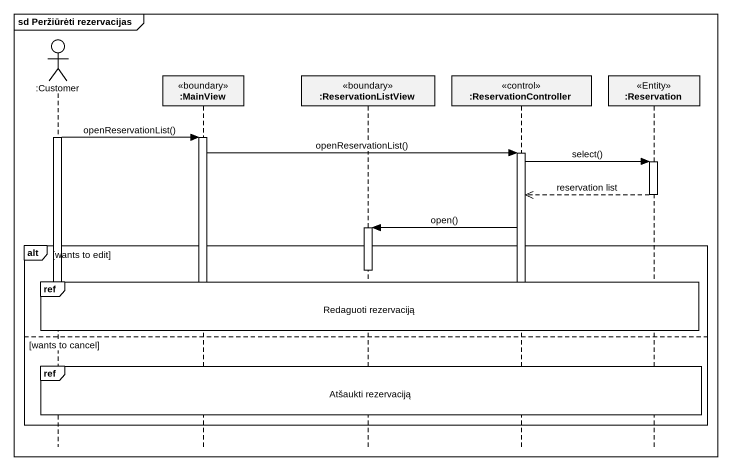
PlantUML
@startuml
mainframe sd Peržiūrėti rezervacijas
hide footbox
actor ":Customer" as Customer
participant ":MainView" as MainView <<boundary>>
participant ":ReservationListView" as ReservationListView <<boundary>>
participant ":ReservationController" as ReservationController <<control>>
participant ":Reservation" as Reservation <<Entity>>

activate Customer
Customer -> MainView : openReservationList()
activate MainView
MainView -> ReservationController : openReservationList()
activate ReservationController
ReservationController -> Reservation : select()
activate Reservation
Reservation -->> ReservationController : reservation list
deactivate Reservation
ReservationController -> ReservationListView : open()
activate ReservationListView
alt wants to edit
  deactivate ReservationListView
  ref over Customer, MainView, ReservationListView, ReservationController, Reservation : Redaguoti rezervaciją
  deactivate ReservationController
  deactivate MainView
  deactivate Customer
else wants to cancel
  ref over Customer, MainView, ReservationListView, ReservationController, Reservation : Atšaukti rezervaciją
end
@enduml
